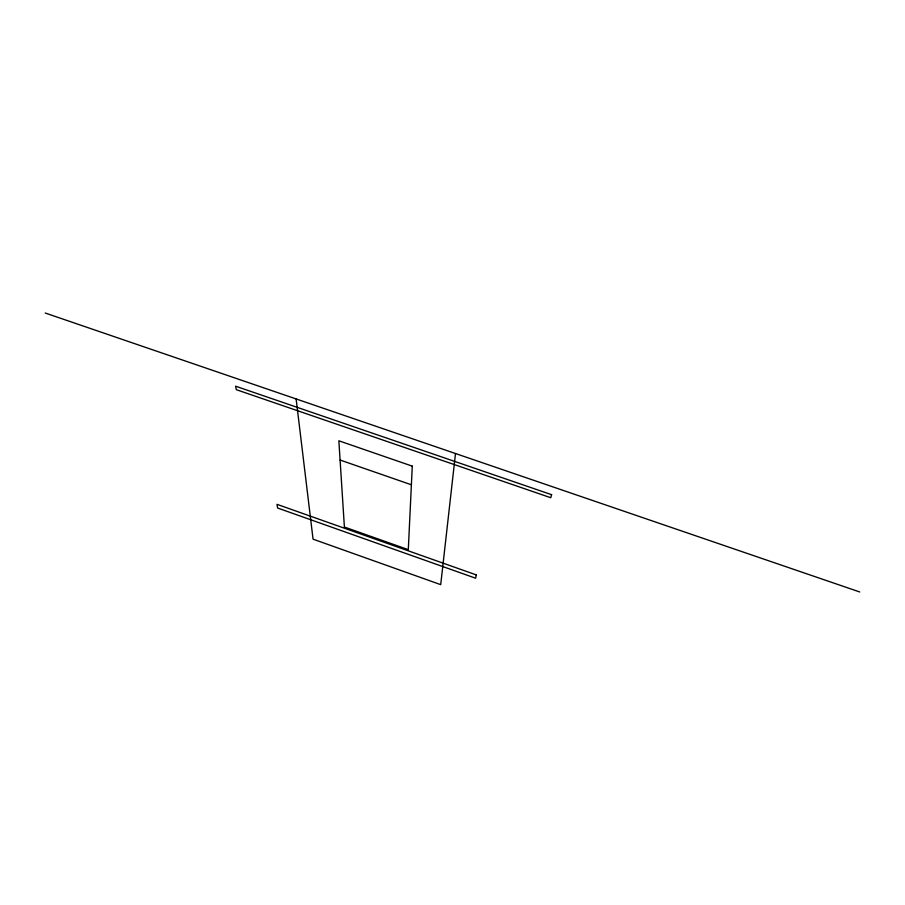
<?xml version="1.0" encoding="UTF-8"?>
<svg xmlns="http://www.w3.org/2000/svg" width="905" height="905" viewBox="0 0 905 905"><rect width="100%" height="100%" fill="white"/><g stroke="black" fill="none" stroke-linecap="round" stroke-linejoin="round"><path stroke-width="1.36" d="M455.487 453.586L440.712 584.653L313.062 539.165L296.139 399.015M45.25 313.028L859.75 591.972M340.088 460.034L411.39 484.786M412.273 466.143L408.302 549.652L344.398 527.038L338.855 440.792L412.273 466.143M476.245 574.89L475.657 578.216L277.62 508.022L276.975 504.334L476.245 574.89M551.609 494.684L550.76 497.727L236.296 389.67L235.594 386.197L551.609 494.684"/></g></svg>
